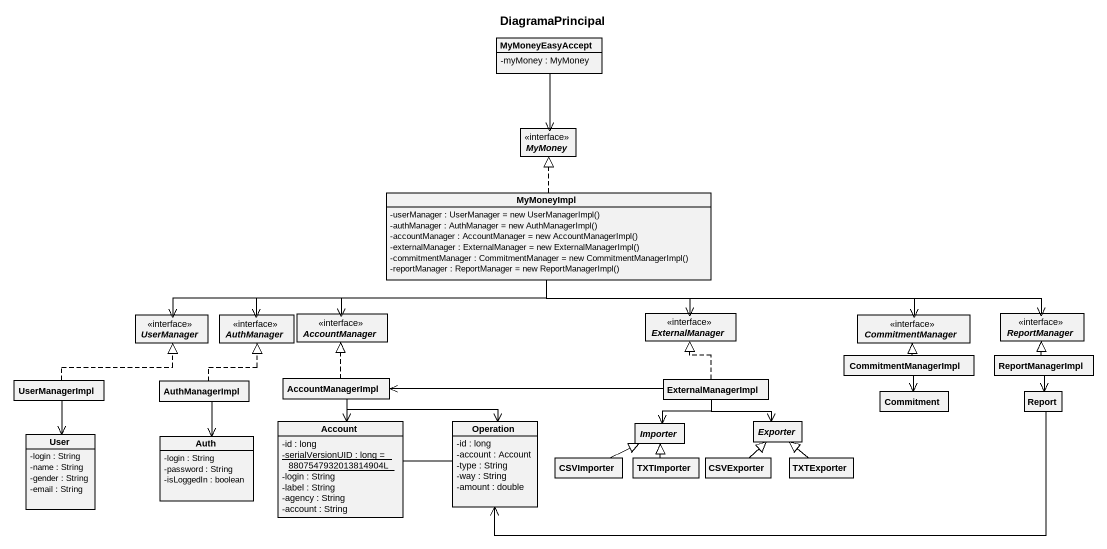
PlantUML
@startuml
title DiagramaPrincipal
hide circle
hide empty members
skinparam classAttributeIconSize 0
class MyMoneyEasyAccept {
  -myMoney : MyMoney
}
interface MyMoney
class MyMoneyImpl {
  {field} -userManager : UserManager = new UserManagerImpl()
  {field} -authManager : AuthManager = new AuthManagerImpl()
  {field} -accountManager : AccountManager = new AccountManagerImpl()
  {field} -externalManager : ExternalManager = new ExternalManagerImpl()
  {field} -commitmentManager : CommitmentManager = new CommitmentManagerImpl()
  {field} -reportManager : ReportManager = new ReportManagerImpl()
}
interface UserManager
interface AuthManager
interface AccountManager
interface ExternalManager
interface CommitmentManager
interface ReportManager
class CommitmentManagerImpl
class ReportManagerImpl
class UserManagerImpl
class AuthManagerImpl
class AccountManagerImpl
class ExternalManagerImpl
class Commitment
class Report
class User {
  -login : String
  -name : String
  -gender : String
  -email : String
}
class Auth {
  -login : String
  -password : String
  -isLoggedIn : boolean
}
class Account {
  -id : long
  {static} -serialVersionUID : long = 8807547932013814904L
  -login : String
  -label : String
  -agency : String
  -account : String
}
class Operation {
  -id : long
  -account : Account
  -type : String
  -way : String
  -amount : double
}
abstract class Importer
abstract class Exporter
class CSVImporter
class TXTImporter
class CSVExporter
class TXTExporter
MyMoneyEasyAccept --> MyMoney
MyMoneyImpl .up.|> MyMoney
MyMoneyImpl -left-> UserManager
MyMoneyImpl -left-> AuthManager
MyMoneyImpl -left-> AccountManager
MyMoneyImpl --> ExternalManager
MyMoneyImpl -right-> CommitmentManager
MyMoneyImpl -right-> ReportManager
CommitmentManagerImpl .up.|> CommitmentManager
CommitmentManagerImpl --> Commitment
ReportManagerImpl .up.|> ReportManager
ReportManagerImpl --> Report
UserManagerImpl .right.|> UserManager
UserManagerImpl --> User
AuthManagerImpl .up.|> AuthManager
AuthManagerImpl --> Auth
AccountManagerImpl .up.|> AccountManager
AccountManagerImpl --> Account
AccountManagerImpl -right-> Operation
ExternalManagerImpl .up.|> ExternalManager
ExternalManagerImpl -left-> AccountManagerImpl
ExternalManagerImpl --> Importer
ExternalManagerImpl --> Exporter
Report -left-> Operation
Account -right- Operation
CSVImporter -right-|> Importer
TXTImporter -up-|> Importer
CSVExporter -up-|> Exporter
TXTExporter -up-|> Exporter
@enduml
